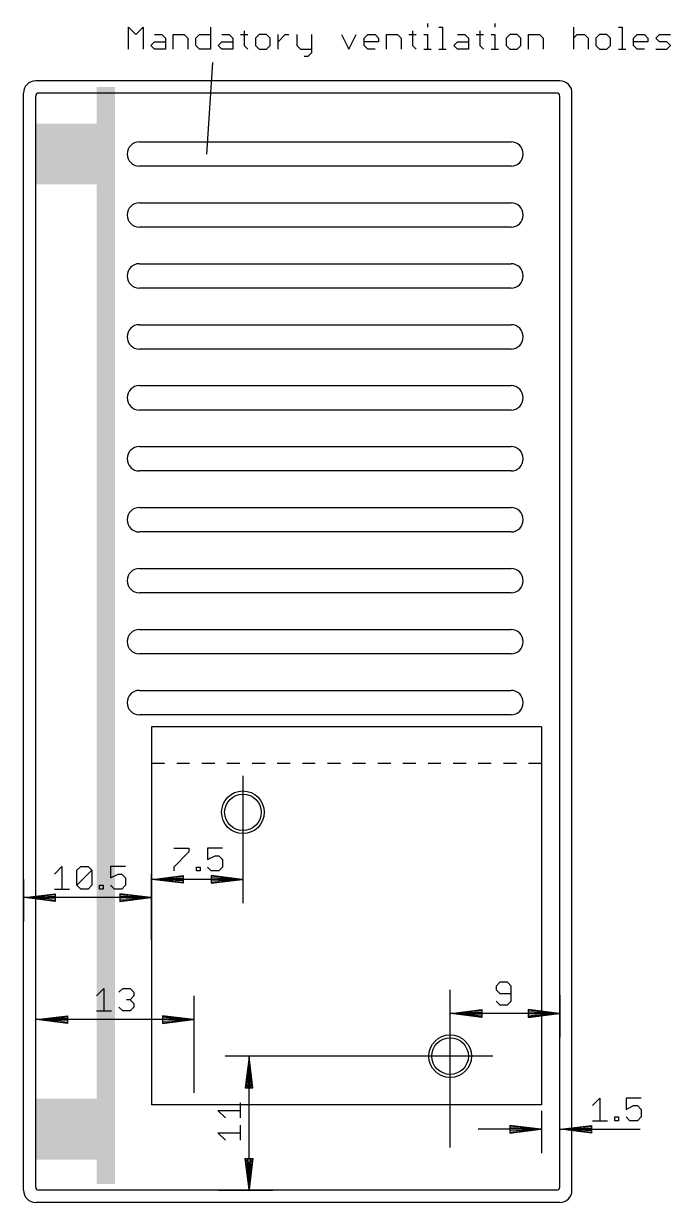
# Model space of a CAD drawing. Extents: x -62 to 290, y -289 to 164.
# Drawn here: x -62 to -8.9, y 0 to 96.7 of the extents above; entities that cross this region are included whole.
import ezdxf

# ---------------------------------------------------------------- set-up
doc = ezdxf.new("R2010")
doc.units = 0
for name, color, linetype in [('113', 140, 'CONTINUOUS'), ('115', 5, 'CONTINUOUS'), ('28', 3, 'CONTINUOUS'), ('47', 7, 'CONTINUOUS'), ('51', 53, 'CONTINUOUS')]:
    doc.layers.add(name, color=color, linetype=linetype)

# ---------------------------------------------------------------- blocks, each defined once
blk = doc.blocks.new('RECT')
blk.add_solid([(-0.5, -0.5), (0.5, -0.5), (-0.5, 0.5), (0.5, 0.5)])

msp = doc.modelspace()

# ---------------------------------------------------------------- linework, layer by layer
at = {"layer": '113'}
for p, q in [((-51.5, 39), (-51.5, 36)), ((-19.5, 39), (-51.5, 39)), ((-19.5, 39), (-19.5, 36)), ((-50.4375, 36), (-51.5, 36)), ((-51.5, 36), (-51.5, 8)), ((-48.375, 36), (-49.4375, 36)), ((-46.3125, 36), (-47.375, 36)), ((-44.25, 36), (-45.3125, 36)), ((-42.1875, 36), (-43.25, 36)), ((-40.125, 36), (-41.1875, 36)), ((-38.0625, 36), (-39.125, 36)), ((-36, 36), (-37.0625, 36)), ((-33.9375, 36), (-35, 36)), ((-31.875, 36), (-32.9375, 36)), ((-29.8125, 36), (-30.875, 36)), ((-27.75, 36), (-28.8125, 36)), ((-25.6875, 36), (-26.75, 36)), ((-23.625, 36), (-24.6875, 36)), ((-21.5625, 36), (-22.625, 36)), ((-19.5, 36), (-20.5625, 36)), ((-19.5, 36), (-19.5, 8)), ((-19.5, 8), (-51.5, 8))]:
    msp.add_line(p, q, dxfattribs=at)
for centre in [(-44, 32), (-27, 12)]:
    msp.add_circle(centre, 1.5, dxfattribs=at)
at = {"layer": '47'}
for p, q in [((-28.8513, 96.6997), (-28.8513, 96.3999)), ((-23.3266, 96.6997), (-23.3266, 96.3999)), ((-53.3984, 94.6016), (-53.3984, 96.3999)), ((-53.3984, 96.3999), (-52.799, 95.8005)), ((-52.799, 95.8005), (-52.1995, 96.3999)), ((-52.1995, 96.3999), (-52.1995, 94.6016)), ((-51.2571, 95.8005), (-50.6577, 95.8005)), ((-50.6577, 95.8005), (-50.3579, 95.5008)), ((-49.7153, 94.6016), (-49.7153, 95.8005)), ((-49.7153, 95.8005), (-48.8161, 95.8005)), ((-48.8161, 95.8005), (-48.5164, 95.5008)), ((-47.8737, 95.5008), (-47.574, 95.8005)), ((-47.574, 95.8005), (-46.6748, 95.8005)), ((-46.6748, 96.3999), (-46.6748, 94.6016)), ((-45.7324, 95.8005), (-45.1329, 95.8005)), ((-45.1329, 95.8005), (-44.8332, 95.5008)), ((-44.1905, 95.8005), (-43.5911, 95.8005)), ((-43.8908, 96.1002), (-43.8908, 94.9013)), ((-42.6631, 95.8005), (-42.9628, 95.5008)), ((-42.0637, 95.8005), (-42.6631, 95.8005)), ((-41.7639, 95.5008), (-42.0637, 95.8005)), ((-41.1213, 94.6016), (-41.1213, 95.8005)), ((-41.1213, 95.201), (-40.5218, 95.8005)), ((-40.5218, 95.8005), (-40.2221, 95.8005)), ((-39.5866, 95.8005), (-39.5866, 94.9013)), ((-38.3877, 95.8005), (-38.3877, 94.3019)), ((-35.9035, 95.8005), (-35.304, 94.6016)), ((-35.304, 94.6016), (-34.7046, 95.8005)), ((-34.0619, 95.5008), (-33.7622, 95.8005)), ((-33.7622, 95.8005), (-33.1627, 95.8005)), ((-33.1627, 95.8005), (-32.863, 95.5008)), ((-32.2203, 94.6016), (-32.2203, 95.8005)), ((-32.2203, 95.8005), (-31.3212, 95.8005)), ((-31.3212, 95.8005), (-31.0214, 95.5008)), ((-30.3788, 95.8005), (-29.7793, 95.8005)), ((-30.079, 96.1002), (-30.079, 94.9013)), ((-29.151, 95.8005), (-28.8513, 95.8005)), ((-28.8513, 95.8005), (-28.8513, 94.6016)), ((-27.9233, 96.3999), (-27.6236, 96.3999)), ((-27.6236, 96.3999), (-27.6236, 94.6016)), ((-26.3959, 95.8005), (-25.7964, 95.8005)), ((-25.7964, 95.8005), (-25.4967, 95.5008)), ((-24.854, 95.8005), (-24.2546, 95.8005)), ((-24.5543, 96.1002), (-24.5543, 94.9013)), ((-23.6263, 95.8005), (-23.3266, 95.8005)), ((-23.3266, 95.8005), (-23.3266, 94.6016)), ((-22.0989, 95.8005), (-22.3986, 95.5008)), ((-21.4994, 95.8005), (-22.0989, 95.8005)), ((-21.1997, 95.5008), (-21.4994, 95.8005)), ((-20.557, 94.6016), (-20.557, 95.8005)), ((-20.557, 95.8005), (-19.6579, 95.8005)), ((-19.6579, 95.8005), (-19.3581, 95.5008)), ((-16.8739, 96.3999), (-16.8739, 94.6016)), ((-16.8739, 95.5008), (-16.5742, 95.8005)), ((-16.5742, 95.8005), (-15.9747, 95.8005)), ((-15.9747, 95.8005), (-15.675, 95.5008)), ((-14.7326, 95.8005), (-15.0323, 95.5008)), ((-14.1331, 95.8005), (-14.7326, 95.8005)), ((-13.8334, 95.5008), (-14.1331, 95.8005)), ((-13.1907, 96.3999), (-12.891, 96.3999)), ((-12.891, 96.3999), (-12.891, 94.6016)), ((-11.963, 95.5008), (-11.6633, 95.8005)), ((-11.6633, 95.8005), (-11.0639, 95.8005)), ((-11.0639, 95.8005), (-10.7641, 95.5008)), ((-10.1215, 95.5008), (-9.8217, 95.8005)), ((-9.8217, 95.8005), (-8.9226, 95.8005)), ((-51.5568, 94.9013), (-51.2571, 95.201)), ((-51.2571, 94.6016), (-51.5568, 94.9013)), ((-51.2571, 95.201), (-50.3579, 95.201)), ((-50.3579, 95.5008), (-50.3579, 94.6016)), ((-48.5164, 95.5008), (-48.5164, 94.6016)), ((-47.8737, 94.9013), (-47.8737, 95.5008)), ((-47.574, 94.6016), (-47.8737, 94.9013)), ((-46.0321, 94.9013), (-45.7324, 95.201)), ((-45.7324, 94.6016), (-46.0321, 94.9013)), ((-45.7324, 95.201), (-44.8332, 95.201)), ((-44.8332, 95.5008), (-44.8332, 94.6016)), ((-43.8908, 94.9013), (-43.5911, 94.6016)), ((-42.9628, 95.5008), (-42.9628, 94.9013)), ((-42.9628, 94.9013), (-42.6631, 94.6016)), ((-42.0637, 94.6016), (-41.7639, 94.9013)), ((-41.7639, 94.9013), (-41.7639, 95.5008)), ((-39.5866, 94.9013), (-39.2869, 94.6016)), ((-34.0619, 94.9013), (-34.0619, 95.5008)), ((-32.863, 95.201), (-34.0619, 95.201)), ((-33.7622, 94.6016), (-34.0619, 94.9013)), ((-32.863, 95.5008), (-32.863, 95.201)), ((-31.0214, 95.5008), (-31.0214, 94.6016)), ((-30.079, 94.9013), (-29.7793, 94.6016)), ((-26.6956, 94.9013), (-26.3959, 95.201)), ((-26.3959, 94.6016), (-26.6956, 94.9013)), ((-26.3959, 95.201), (-25.4967, 95.201)), ((-25.4967, 95.5008), (-25.4967, 94.6016)), ((-24.5543, 94.9013), (-24.2546, 94.6016)), ((-22.3986, 95.5008), (-22.3986, 94.9013)), ((-22.3986, 94.9013), (-22.0989, 94.6016)), ((-21.4994, 94.6016), (-21.1997, 94.9013)), ((-21.1997, 94.9013), (-21.1997, 95.5008)), ((-19.3581, 95.5008), (-19.3581, 94.6016)), ((-15.675, 95.5008), (-15.675, 94.6016)), ((-15.0323, 95.5008), (-15.0323, 94.9013)), ((-15.0323, 94.9013), (-14.7326, 94.6016)), ((-14.1331, 94.6016), (-13.8334, 94.9013)), ((-13.8334, 94.9013), (-13.8334, 95.5008)), ((-11.963, 94.9013), (-11.963, 95.5008)), ((-10.7641, 95.201), (-11.963, 95.201)), ((-11.6633, 94.6016), (-11.963, 94.9013)), ((-10.7641, 95.5008), (-10.7641, 95.201)), ((-9.8217, 95.201), (-10.1215, 95.5008)), ((-9.2223, 95.201), (-9.8217, 95.201)), ((-8.9226, 94.9013), (-9.2223, 95.201)), ((-9.2223, 94.6016), (-8.9226, 94.9013)), ((-50.3579, 94.6016), (-51.2571, 94.6016)), ((-46.6748, 94.6016), (-47.574, 94.6016)), ((-44.8332, 94.6016), (-45.7324, 94.6016)), ((-42.6631, 94.6016), (-42.0637, 94.6016)), ((-39.2869, 94.6016), (-38.3877, 94.6016)), ((-38.6874, 94.0022), (-38.9872, 94.0022)), ((-38.3877, 94.3019), (-38.6874, 94.0022)), ((-33.1627, 94.6016), (-33.7622, 94.6016)), ((-29.151, 94.6016), (-28.5516, 94.6016)), ((-27.9233, 94.6016), (-27.3239, 94.6016)), ((-25.4967, 94.6016), (-26.3959, 94.6016)), ((-23.6263, 94.6016), (-23.0269, 94.6016)), ((-22.0989, 94.6016), (-21.4994, 94.6016)), ((-14.7326, 94.6016), (-14.1331, 94.6016)), ((-13.1907, 94.6016), (-12.5913, 94.6016)), ((-11.0639, 94.6016), (-11.6633, 94.6016)), ((-10.1215, 94.6016), (-9.2223, 94.6016)), ((-46.5, 93.5), (-47, 86)), ((-44, 35), (-44, 24.55)), ((-51.5, 33.5), (-51.5, 24.55)), ((-49.6643, 29.0554), (-48.4315, 29.0554)), ((-48.4315, 29.0554), (-48.4315, 28.7472)), ((-45.6691, 29.0554), (-46.9019, 29.0554)), ((-46.9019, 29.0554), (-46.9019, 28.1308)), ((-48.4315, 28.7472), (-49.6643, 27.5144)), ((-46.9019, 28.1308), (-46.2855, 28.439)), ((-46.2855, 28.439), (-45.9773, 28.439)), ((-45.9773, 28.439), (-45.6691, 28.1308)), ((-45.6691, 28.1308), (-45.6691, 27.5144)), ((-59.4631, 26.939), (-58.8467, 27.5554)), ((-58.8467, 27.5554), (-58.8467, 25.7062)), ((-57.6216, 27.2472), (-57.3134, 27.5554)), ((-57.6216, 26.0144), (-57.6216, 27.2472)), ((-57.6216, 26.0144), (-56.3888, 27.2472)), ((-57.3134, 27.5554), (-56.697, 27.5554)), ((-56.697, 27.5554), (-56.3888, 27.2472)), ((-56.3888, 27.2472), (-56.3888, 26.0144)), ((-53.6264, 27.5554), (-54.8592, 27.5554)), ((-54.8592, 27.5554), (-54.8592, 26.6308)), ((-49.6643, 27.5144), (-49.6643, 27.2062)), ((-47.8227, 27.2062), (-47.8227, 27.5144)), ((-47.8227, 27.5144), (-47.5145, 27.5144)), ((-47.5145, 27.2062), (-47.8227, 27.2062)), ((-47.5145, 27.5144), (-47.5145, 27.2062)), ((-46.5937, 27.2062), (-46.9019, 27.5144)), ((-45.9773, 27.2062), (-46.5937, 27.2062)), ((-45.6691, 27.5144), (-45.9773, 27.2062)), ((-62, 26.5), (-62, 23.05)), ((-54.8592, 26.6308), (-54.2428, 26.939)), ((-54.2428, 26.939), (-53.9346, 26.939)), ((-53.9346, 26.939), (-53.6264, 26.6308)), ((-53.6264, 26.6308), (-53.6264, 26.0144)), ((-51.5, 21.5), (-51.5, 26.95)), ((-51.435, 26.5), (-48.9, 26.8192)), ((-51.435, 26.5), (-48.9, 26.76)), ((-51.435, 26.5), (-48.9, 26.63)), ((-44.065, 26.5), (-51.435, 26.5)), ((-48.9, 26.1808), (-51.435, 26.5)), ((-48.9, 26.37), (-51.435, 26.5)), ((-48.9, 26.24), (-51.435, 26.5)), ((-48.9, 26.8192), (-48.9, 26.1808)), ((-44.065, 26.5), (-46.6, 26.8192)), ((-46.6, 26.8192), (-46.6, 26.1808)), ((-44.065, 26.5), (-46.6, 26.76)), ((-44.065, 26.5), (-46.6, 26.63)), ((-46.6, 26.1808), (-44.065, 26.5)), ((-46.6, 26.37), (-44.065, 26.5)), ((-46.6, 26.24), (-44.065, 26.5)), ((-61.935, 25), (-59.4, 25.3192)), ((-61.935, 25), (-59.4, 25.26)), ((-59.4631, 25.7062), (-58.2304, 25.7062)), ((-59.4, 25.3192), (-59.4, 24.6808)), ((-57.3134, 25.7062), (-57.6216, 26.0144)), ((-56.697, 25.7062), (-57.3134, 25.7062)), ((-56.3888, 26.0144), (-56.697, 25.7062)), ((-55.78, 25.7062), (-55.78, 26.0144)), ((-55.78, 26.0144), (-55.4718, 26.0144)), ((-55.4718, 25.7062), (-55.78, 25.7062)), ((-55.4718, 26.0144), (-55.4718, 25.7062)), ((-54.551, 25.7062), (-54.8592, 26.0144)), ((-53.9346, 25.7062), (-54.551, 25.7062)), ((-51.565, 25), (-54.1, 25.3192)), ((-54.1, 25.3192), (-54.1, 24.6808)), ((-51.565, 25), (-54.1, 25.26)), ((-53.6264, 26.0144), (-53.9346, 25.7062)), ((-61.935, 25), (-59.4, 25.13)), ((-51.565, 25), (-61.935, 25)), ((-59.4, 24.6808), (-61.935, 25)), ((-59.4, 24.87), (-61.935, 25)), ((-59.4, 24.74), (-61.935, 25)), ((-51.565, 25), (-54.1, 25.13)), ((-54.1, 24.6808), (-51.565, 25)), ((-54.1, 24.87), (-51.565, 25)), ((-54.1, 24.74), (-51.565, 25)), ((-56.0171, 16.939), (-55.4007, 17.5554)), ((-55.4007, 17.5554), (-55.4007, 15.7062)), ((-54.1755, 17.2472), (-53.8673, 17.5554)), ((-53.8673, 17.5554), (-53.2509, 17.5554)), ((-53.2509, 17.5554), (-52.9427, 17.2472)), ((-27, 4.5), (-27, 17.45)), ((-22.9145, 18.0554), (-23.2227, 17.7472)), ((-23.2227, 17.7472), (-23.2227, 17.439)), ((-23.2227, 17.439), (-22.9145, 17.1308)), ((-22.2981, 18.0554), (-22.9145, 18.0554)), ((-21.9899, 17.7472), (-22.2981, 18.0554)), ((-21.9899, 16.5144), (-21.9899, 17.7472)), ((-61, 14), (-61, 16.95)), ((-53.2509, 16.6308), (-53.5591, 16.6308)), ((-52.9427, 16.939), (-53.2509, 16.6308)), ((-53.2509, 16.6308), (-52.9427, 16.3226)), ((-52.9427, 17.2472), (-52.9427, 16.939)), ((-48, 9), (-48, 16.95)), ((-23.2227, 16.5144), (-22.9145, 16.2062)), ((-22.9145, 17.1308), (-21.9899, 17.1308)), ((-22.2981, 16.2062), (-21.9899, 16.5144)), ((-18, 17), (-18, 13.55)), ((-56.0171, 15.7062), (-54.7843, 15.7062)), ((-53.8673, 15.7062), (-54.1755, 16.0144)), ((-53.2509, 15.7062), (-53.8673, 15.7062)), ((-52.9427, 16.0144), (-53.2509, 15.7062)), ((-52.9427, 16.3226), (-52.9427, 16.0144)), ((-26.935, 15.5), (-24.4, 15.8192)), ((-26.935, 15.5), (-24.4, 15.76)), ((-26.935, 15.5), (-24.4, 15.63)), ((-18.065, 15.5), (-26.935, 15.5)), ((-24.4, 15.1808), (-26.935, 15.5)), ((-24.4, 15.37), (-26.935, 15.5)), ((-24.4, 15.24), (-26.935, 15.5)), ((-24.4, 15.8192), (-24.4, 15.1808)), ((-22.9145, 16.2062), (-22.2981, 16.2062)), ((-18.065, 15.5), (-20.6, 15.8192)), ((-20.6, 15.8192), (-20.6, 15.1808)), ((-18.065, 15.5), (-20.6, 15.76)), ((-18.065, 15.5), (-20.6, 15.63)), ((-20.6, 15.1808), (-18.065, 15.5)), ((-20.6, 15.37), (-18.065, 15.5)), ((-20.6, 15.24), (-18.065, 15.5)), ((-60.935, 15), (-58.4, 15.3192)), ((-60.935, 15), (-58.4, 15.26)), ((-60.935, 15), (-58.4, 15.13)), ((-48.065, 15), (-60.935, 15)), ((-58.4, 14.6808), (-60.935, 15)), ((-58.4, 14.87), (-60.935, 15)), ((-58.4, 14.74), (-60.935, 15)), ((-58.4, 15.3192), (-58.4, 14.6808)), ((-48.065, 15), (-50.6, 15.3192)), ((-50.6, 15.3192), (-50.6, 14.6808)), ((-48.065, 15), (-50.6, 15.26)), ((-48.065, 15), (-50.6, 15.13)), ((-50.6, 14.6808), (-48.065, 15)), ((-50.6, 14.87), (-48.065, 15)), ((-50.6, 14.74), (-48.065, 15)), ((-23.5, 12), (-45.45, 12)), ((-43.5, 11.935), (-43.8192, 9.4)), ((-43.5, 11.935), (-43.76, 9.4)), ((-43.5, 11.935), (-43.63, 9.4)), ((-43.5, 1.065), (-43.5, 11.935)), ((-43.1808, 9.4), (-43.5, 11.935)), ((-43.37, 9.4), (-43.5, 11.935)), ((-43.24, 9.4), (-43.5, 11.935)), ((-43.8192, 9.4), (-43.1808, 9.4)), ((-44.2062, 6.9361), (-44.2062, 8.1689)), ((-18, 2.5), (-18, 7.95)), ((-15.3238, 7.939), (-14.7074, 8.5554)), ((-14.7074, 8.5554), (-14.7074, 6.7062)), ((-11.3287, 8.5554), (-12.5614, 8.5554)), ((-12.5614, 8.5554), (-12.5614, 7.6308)), ((-12.5614, 7.6308), (-11.9451, 7.939)), ((-11.9451, 7.939), (-11.6369, 7.939)), ((-11.6369, 7.939), (-11.3287, 7.6308)), ((-45.439, 6.9361), (-46.0554, 7.5525)), ((-46.0554, 7.5525), (-44.2062, 7.5525)), ((-19.5, 7.5), (-19.5, 4.05)), ((-13.4822, 6.7062), (-13.4822, 7.0144)), ((-13.4822, 7.0144), (-13.174, 7.0144)), ((-13.174, 7.0144), (-13.174, 6.7062)), ((-12.2533, 6.7062), (-12.5614, 7.0144)), ((-11.3287, 7.0144), (-11.6369, 6.7062)), ((-11.3287, 7.6308), (-11.3287, 7.0144)), ((-44.2062, 5.0945), (-44.2062, 6.3273)), ((-19.565, 6), (-24.7, 6)), ((-19.565, 6), (-22.1, 6.3192)), ((-22.1, 6.3192), (-22.1, 5.6808)), ((-19.565, 6), (-22.1, 6.26)), ((-19.565, 6), (-22.1, 6.13)), ((-22.1, 5.6808), (-19.565, 6)), ((-22.1, 5.87), (-19.565, 6)), ((-22.1, 5.74), (-19.565, 6)), ((-17.935, 6), (-15.4, 6.3192)), ((-17.935, 6), (-15.4, 6.26)), ((-17.935, 6), (-15.4, 6.13)), ((-17.935, 6), (-11.4191, 6)), ((-15.4, 5.6808), (-17.935, 6)), ((-15.4, 5.87), (-17.935, 6)), ((-15.4, 5.74), (-17.935, 6)), ((-15.4, 6.3192), (-15.4, 5.6808)), ((-15.3238, 6.7062), (-14.091, 6.7062)), ((-13.174, 6.7062), (-13.4822, 6.7062)), ((-11.6369, 6.7062), (-12.2533, 6.7062)), ((-45.439, 5.0945), (-46.0554, 5.7109)), ((-46.0554, 5.7109), (-44.2062, 5.7109)), ((-43.5, 1.065), (-43.8192, 3.6)), ((-43.8192, 3.6), (-43.1808, 3.6)), ((-43.5, 1.065), (-43.76, 3.6)), ((-43.5, 1.065), (-43.63, 3.6)), ((-43.1808, 3.6), (-43.5, 1.065)), ((-43.37, 3.6), (-43.5, 1.065)), ((-43.24, 3.6), (-43.5, 1.065)), ((-46, 1), (-41.55, 1))]:
    msp.add_line(p, q, dxfattribs=at)
at = {"layer": '51'}
for p, q in [((-18, 92), (-61, 92)), ((-62, 1), (-62, 91)), ((-18.25, 91), (-60.75, 91)), ((-17, 1), (-17, 91)), ((-61, 1.25), (-61, 90.75)), ((-18, 1.25), (-18, 90.75)), ((-52.5, 87), (-22, 87)), ((-22, 85), (-52.5, 85)), ((-52.5, 82), (-22, 82)), ((-22, 80), (-52.5, 80)), ((-52.5, 77), (-22, 77)), ((-22, 75), (-52.5, 75)), ((-52.5, 72), (-22, 72)), ((-22, 70), (-52.5, 70)), ((-52.5, 67), (-22, 67)), ((-22, 65), (-52.5, 65)), ((-52.5, 62), (-22, 62)), ((-22, 60), (-52.5, 60)), ((-52.5, 57), (-22, 57)), ((-22, 55), (-52.5, 55)), ((-52.5, 52), (-22, 52)), ((-22, 50), (-52.5, 50)), ((-52.5, 47), (-22, 47)), ((-22, 45), (-52.5, 45)), ((-52.5, 42), (-22, 42)), ((-22, 40), (-52.5, 40)), ((-18.25, 1), (-60.75, 1)), ((-18, 0), (-61, 0))]:
    msp.add_line(p, q, dxfattribs=at)
for centre in [(-44, 32), (-27, 12)]:
    msp.add_circle(centre, 1.75, dxfattribs=at)
for centre, radius, start, end in [((-61, 91), 1, 90, 180), ((-18, 91), 1, 0, 90), ((-60.75, 90.75), 0.25, 90, 180), ((-18.25, 90.75), 0.25, 0, 90), ((-52.5, 86), 1, 90, 180), ((-22, 86), 1, 0, 90), ((-52.5, 86), 1, 180, 270), ((-22, 86), 1, 270, 0), ((-52.5, 81), 1, 90, 180), ((-22, 81), 1, 0, 90), ((-52.5, 81), 1, 180, 270), ((-22, 81), 1, 270, 0), ((-52.5, 76), 1, 90, 180), ((-22, 76), 1, 0, 90), ((-52.5, 76), 1, 180, 270), ((-22, 76), 1, 270, 0), ((-52.5, 71), 1, 90, 180), ((-22, 71), 1, 0, 90), ((-52.5, 71), 1, 180, 270), ((-22, 71), 1, 270, 0), ((-52.5, 66), 1, 90, 180), ((-22, 66), 1, 0, 90), ((-52.5, 66), 1, 180, 270), ((-22, 66), 1, 270, 0), ((-52.5, 61), 1, 90, 180), ((-22, 61), 1, 0, 90), ((-52.5, 61), 1, 180, 270), ((-22, 61), 1, 270, 0), ((-52.5, 56), 1, 90, 180), ((-22, 56), 1, 0, 90), ((-52.5, 56), 1, 180, 270), ((-22, 56), 1, 270, 0), ((-52.5, 51), 1, 90, 180), ((-22, 51), 1, 0, 90), ((-52.5, 51), 1, 180, 270), ((-22, 51), 1, 270, 0), ((-52.5, 46), 1, 90, 180), ((-22, 46), 1, 0, 90), ((-52.5, 46), 1, 180, 270), ((-22, 46), 1, 270, 0), ((-52.5, 41), 1, 90, 180), ((-22, 41), 1, 0, 90), ((-52.5, 41), 1, 180, 270), ((-22, 41), 1, 270, 0), ((-61, 1), 1, 180, 270), ((-60.75, 1.25), 0.25, 180, 270), ((-18.25, 1.25), 0.25, 270, 0), ((-18, 1), 1, 270, 0)]:
    msp.add_arc(centre, radius, start, end, dxfattribs=at)

# ---------------------------------------------------------------- block references
at = {"layer": '115', "xscale": 5, "yscale": 5, "rotation": 180}
for p in [(-58.5, 86), (-58.5, 6)]:
    msp.add_blockref('RECT', p, dxfattribs=at)
at = {"layer": '28', "xscale": 1.5, "yscale": 90, "rotation": 180}
msp.add_blockref('RECT', (-55.25, 46.5), dxfattribs=at)

doc.saveas('drawing.dxf')
